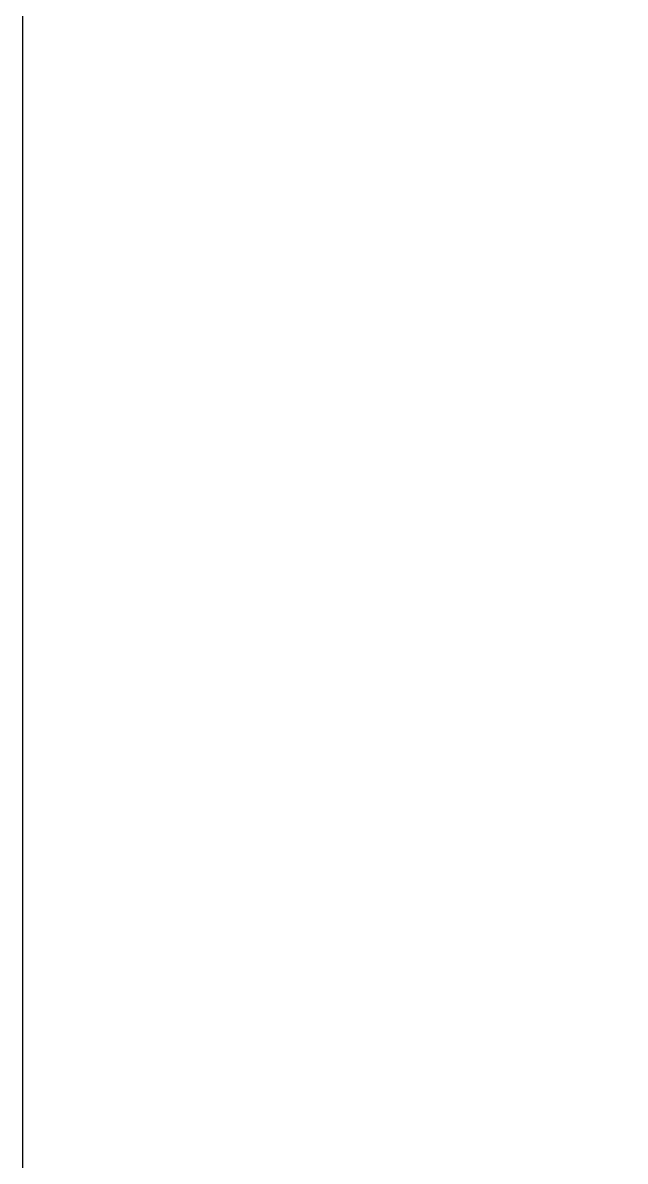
# Model space of a CAD drawing. Header units: millimetres. Extents: x -1598 to 10110, y -2803 to 662.
# Drawn here: x 1402.4 to 1564.4, y -301.4 to 4.5 of the extents above; entities that cross this region are included whole.
import ezdxf

# ---------------------------------------------------------------- set-up
doc = ezdxf.new("R2010")
doc.units = ezdxf.units.MM
doc.layers.add('BOUND_EXT', color=30, linetype='Continuous', plot=False)

msp = doc.modelspace()

# ---------------------------------------------------------------- linework, layer by layer
at = {"layer": 'BOUND_EXT'}
msp.add_lwpolyline([(1402.374931628707, 525.8569028471297), (4109.571931202347, 525.8569028471297), (4109.571931202347, -1757.145509028779), (1402.374931628707, -1757.145509028779)], close=True, dxfattribs=at)

doc.saveas('drawing.dxf')
